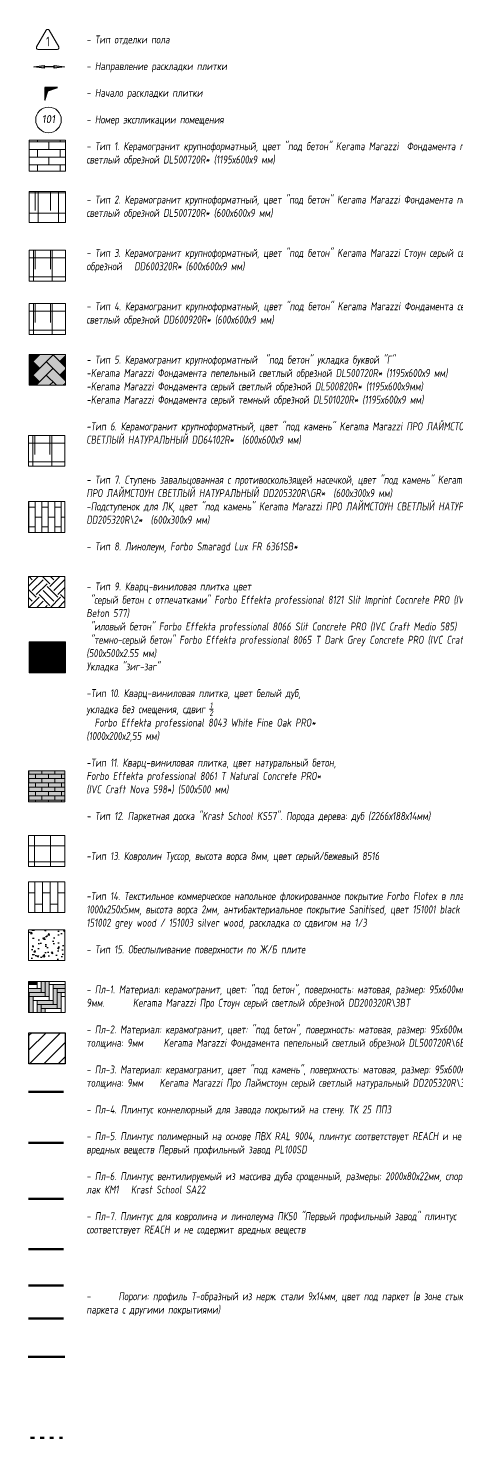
# Model space of a CAD drawing. Header units: millimetres. Extents: x -477321 to 558829, y -132142 to 283081.
# Drawn here: x -370928 to -357542, y -13933 to 30103 of the extents above; entities that cross this region are included whole.
import ezdxf
from ezdxf.enums import TextEntityAlignment as Align

# ---------------------------------------------------------------- set-up
doc = ezdxf.new("R2010")
doc.units = ezdxf.units.MM
doc.linetypes.add('ACAD_ISO03W100', pattern=[30, 12, -18])
for name, color, linetype in [('RAL 9010', 7, 'Continuous'), ('АР_2_ПЛИНТУС', 171, 'Continuous'), ('АР_Начало раскл', 250, 'Continuous'), ('ПОЛЫ', 7, 'Continuous')]:
    doc.layers.add(name, color=color, linetype=linetype)
doc.layers.add('АР_6_ПЛИНТУС', color=7, linetype='Continuous', true_color=0xff6666)
doc.layers.add('АР_Полы_Штриховка', color=252, linetype='Continuous', lineweight=0, transparency=0.5)
doc.layers.add('АР_Текст', color=250, linetype='Continuous', lineweight=5)
doc.layers.add('АР_Экспликация', color=250, linetype='Continuous', lineweight=15)
doc.styles.add('ISOCPEUR', font='isocpeur.ttf', dxfattribs={"width": 0.7})
doc.styles.add('Архитект', font='isocpeur.ttf', dxfattribs={"width": 0.8, "oblique": 8})
doc.styles.add('Архитектурный', font='isocpeur.ttf', dxfattribs={"oblique": 8})

# ---------------------------------------------------------------- blocks, each defined once
blk = doc.blocks.new('Направление')
at = {"true_color": 0xff0505, "transparency": 33554687}
h = blk.add_hatch(color=1, dxfattribs=at)
h.dxf.hatch_style = 1
h.paths.add_polyline_path([(2, 133), (35, 133), (0, 400), (-35, 133), (-2, 133), (-2, -133), (-35, -133), (0, -400), (35, -133), (2, -133)])
at = {"transparency": 33554687, "flags": 128}
blk.add_lwpolyline([(0, 400), (35, 133), (2, 133), (2, -133), (35, -133), (0, -400), (-35, -133), (-2, -133), (-2, 133), (-35, 133)], close=True, dxfattribs=at)
blk = doc.blocks.new('стрелка')
at = {"true_color": 0xff0505, "transparency": 33554687}
h = blk.add_hatch(color=1, dxfattribs=at)
h.dxf.hatch_style = 1
h.paths.add_polyline_path([(0, 0), (0, 400), (-101, 101), (-400, 0)])
at = {"transparency": 33554687, "flags": 128}
blk.add_lwpolyline([(0, 0), (0, 400), (-101, 101), (-400, 0), (0, 0)], dxfattribs=at)
blk = doc.blocks.new('Номер_помещения')
at = {"color": 0, "linetype": 'ByBlock', "lineweight": -2}
blk.add_circle((0, 0), 4, dxfattribs=at)
at = {"linetype": 'ByBlock', "lineweight": -2, "style": 'Архитектурный', "oblique": 8}
blk.add_attdef('Рабочая документация:Номер_помещения', text='', height=2.5, dxfattribs=at).set_placement((0, -1), align=Align.CENTER)

msp = doc.modelspace()

# ---------------------------------------------------------------- hatches: boundary and pattern name
at = {"layer": 'RAL 9010', "ltscale": 100, "true_color": 0xffffff}
h = msp.add_hatch(color=7, dxfattribs=at)
h.dxf.hatch_style = 1
h.paths.add_polyline_path([(-370901.5, 19912.6), (-370901.5, 19802.6), (-370788.6, 19689.8), (-370576.5, 19901.9), (-370587.2, 19912.6)])
at = {"layer": 'RAL 9010', "ltscale": 100, "true_color": 0xc7c8ca}
h = msp.add_hatch(color=9, dxfattribs=at)
h.dxf.hatch_style = 1
h.paths.add_polyline_path([(-370162.9, 19912.6), (-370565.7, 19912.6), (-370788.6, 19689.8), (-370576.5, 19477.6), (-370152.2, 19901.9)])
h.paths.add_polyline_path([(-369765.6, 19440), (-369765.6, 19515.3), (-370152.2, 19901.9), (-370364.3, 19689.8), (-369940.1, 19265.5)])
at = {"layer": 'RAL 9010', "ltscale": 100, "true_color": 0x636466}
h = msp.add_hatch(color=251, dxfattribs=at)
h.dxf.hatch_style = 1
h.paths.add_polyline_path([(-369765.6, 19912.6), (-370162.9, 19912.6), (-369940.1, 19689.8), (-369765.6, 19864.3)])
h.paths.add_polyline_path([(-370565.7, 19912.6), (-370587.2, 19912.6), (-370576.5, 19901.9)])
at = {"layer": 'RAL 9010', "ltscale": 100, "true_color": 0xffffff}
h = msp.add_hatch(color=7, dxfattribs=at)
h.dxf.hatch_style = 1
h.paths.add_polyline_path([(-369765.6, 19515.3), (-369765.6, 19864.3), (-369940.1, 19689.8)])
at = {"layer": 'RAL 9010', "ltscale": 100, "true_color": 0x636466}
h = msp.add_hatch(color=251, dxfattribs=at)
h.dxf.hatch_style = 1
h.paths.add_polyline_path([(-370901.5, 19802.6), (-370901.5, 19378.4), (-370788.6, 19265.5), (-370576.5, 19477.6)])
at = {"layer": 'RAL 9010', "ltscale": 100, "true_color": 0xc7c8ca}
h = msp.add_hatch(color=9, dxfattribs=at)
h.dxf.hatch_style = 1
h.paths.add_polyline_path([(-370901.5, 19378.4), (-370901.5, 18954.1), (-370894.7, 18947.3), (-370682.5, 18947.3), (-370576.5, 19053.4)])
at = {"layer": 'RAL 9010', "ltscale": 100, "true_color": 0xffffff}
h = msp.add_hatch(color=7, dxfattribs=at)
h.dxf.hatch_style = 1
h.paths.add_polyline_path([(-370152.2, 19477.6), (-370364.3, 19689.8), (-370788.6, 19265.5), (-370576.5, 19053.4)])
h.paths.add_polyline_path([(-369765.6, 19015.8), (-369765.6, 19091), (-370152.2, 19477.6), (-370364.3, 19265.5), (-370046.1, 18947.3), (-369834, 18947.3)])
at = {"layer": 'RAL 9010', "ltscale": 100, "true_color": 0x636466}
h = msp.add_hatch(color=251, dxfattribs=at)
h.dxf.hatch_style = 1
h.paths.add_polyline_path([(-369765.6, 19091), (-369765.6, 19440), (-369940.1, 19265.5)])
h = msp.add_hatch(color=251, dxfattribs=at)
h.dxf.hatch_style = 1
h.paths.add_polyline_path([(-370258.3, 18947.3), (-370046.1, 18947.3), (-370152.2, 19053.4)])
h.paths.add_polyline_path([(-370682.5, 18947.3), (-370258.3, 18947.3), (-370152.2, 19053.4), (-370364.3, 19265.5)])
at = {"layer": 'RAL 9010', "ltscale": 10000, "true_color": 0x636466}
h = msp.add_hatch(dxfattribs=at)
h.set_pattern_fill('AR-CONC', color=251, scale=3)
h.set_pattern_definition([(50, (-491600.35, 87952.32), (546.554, -47.8173), [57.15, -628.65]), (355, (-491600.35, 87952.3), (-105.7303, 573.1705), [45.72, -502.9218]), (100.45144, (-491554.8, 87948.34), (440.8237, 525.3533), [48.57, -534.2707]), (46.1842, (-491600.35, 88104.7), (813.237, -126.127), [85.725, -942.975]), (96.63556, (-491532.6, 88094.2), (712.2124, 742.2784), [72.855, -801.407]), (351.18415, (-491600.35, 88104.7), (712.2124, 742.2784), [68.58, -754.379]), (21, (-491524.15, 88066.62), (454.8432, -306.7956), [57.15, -628.65]), (326, (-491524.15, 88066.6), (185.406, 552.564), [45.72, -502.92]), (71.45144, (-491486.25, 88041.06), (640.2493, 245.7683), [48.57, -534.2698]), (37.5, (-491600.35, 87952.32), (9.2658, 253.66512), [0, -496.824, 0, -510.54, 0, -504.825]), (7.5, (-491600.35, 87952.32), (200.459, 300.5417), [0, -291.084, 0, -485.394, 0, -192.405]), (327.5, (-491770.27, 87952.32), (406.77179, -17.18623), [0, -190.5, 0, -594.36, 0, -788.67]), (317.5, (-491846.47, 87952.32), (444.38754, 76.2795), [0, -247.65, 0, -394.716, 0, -560.07])])
h.paths.add_polyline_path([(-370923, 1938.5), (-369787.1, 1938.5), (-369787.1, 973.2), (-370923, 973.2)])
at = {"layer": 'RAL 9010', "ltscale": 100, "true_color": 0xc7c8ca}
h = msp.add_hatch(color=9, dxfattribs=at)
h.dxf.hatch_style = 1
h.paths.add_polyline_path([(-370777.8, -271.3), (-370777.8, -146.3), (-370902.8, -146.3), (-370902.8, -646.3), (-370777.8, -646.3)])
h.paths.add_polyline_path([(-370402.8, -21.3), (-370902.8, -21.3), (-370902.8, -146.3), (-370402.8, -146.3)])
h.paths.add_polyline_path([(-370913.7, -521.3), (-370913.7, -646.3), (-370902.8, -646.3), (-370902.8, -521.3)])
h.paths.add_polyline_path([(-370277.8, 319), (-370402.8, 319), (-370402.8, -146.3), (-370277.8, -146.3)])
h = msp.add_hatch(color=9, dxfattribs=at)
h.dxf.hatch_style = 1
h.paths.add_polyline_path([(-370652.8, 319), (-370777.8, 319), (-370777.8, 228.7), (-370652.8, 228.7)])
h.paths.add_polyline_path([(-370913.7, 319), (-370913.7, 228.7), (-370777.8, 228.7), (-370777.8, 319)])
at = {"layer": 'RAL 9010', "ltscale": 100, "true_color": 0x636466}
h = msp.add_hatch(color=251, dxfattribs=at)
h.dxf.hatch_style = 1
h.paths.add_polyline_path([(-370913.7, 103.7), (-370913.7, -21.3), (-370527.8, -21.3), (-370527.8, 103.7)])
h.paths.add_polyline_path([(-370913.7, -21.3), (-370913.7, -521.3), (-370902.8, -521.3), (-370902.8, -21.3)])
h.paths.add_polyline_path([(-370402.8, 319), (-370527.8, 319), (-370527.8, -21.3), (-370402.8, -21.3)])
h = msp.add_hatch(color=251, dxfattribs=at)
h.dxf.hatch_style = 1
h.paths.add_polyline_path([(-370152.8, -271.3), (-370652.8, -271.3), (-370652.8, -396.3), (-370152.8, -396.3)])
h.paths.add_polyline_path([(-370027.8, -21.3), (-370027.8, 103.7), (-370152.8, 103.7), (-370152.8, -396.3), (-370027.8, -396.3)])
h.paths.add_polyline_path([(-369777.8, 103.7), (-369777.8, 228.7), (-370152.8, 228.7), (-370152.8, 103.7)])
h.paths.add_polyline_path([(-370652.8, -646.3), (-370527.8, -646.3), (-370527.8, -396.3), (-370652.8, -396.3)])
at = {"layer": 'RAL 9010', "ltscale": 100, "true_color": 0xc7c8ca}
h = msp.add_hatch(color=9, dxfattribs=at)
h.dxf.hatch_style = 1
h.paths.add_polyline_path([(-370027.8, -396.3), (-370527.8, -396.3), (-370527.8, -521.3), (-370027.8, -521.3)])
h.paths.add_polyline_path([(-369902.8, -146.3), (-369902.8, -21.3), (-370027.8, -21.3), (-370027.8, -521.3), (-369902.8, -521.3)])
h.paths.add_polyline_path([(-370527.8, -646.3), (-370402.8, -646.3), (-370402.8, -521.3), (-370527.8, -521.3)])
h.paths.add_polyline_path([(-369777.8, -21.3), (-369777.8, 103.7), (-370027.8, 103.7), (-370027.8, -21.3)])
at = {"layer": 'АР_6_ПЛИНТУС', "ltscale": 100}
h = msp.add_hatch(dxfattribs=at)
h.set_pattern_fill('ANSI31', color=30, scale=100)
h.paths.add_polyline_path([(-370905.3, -1282), (-369769.4, -1282), (-369769.4, -2247.3), (-370905.3, -2247.3)])
at = {"layer": 'АР_Полы_Штриховка'}
h = msp.add_hatch(dxfattribs=at)
h.set_pattern_fill('AR-BRSTD', color=0, scale=3.5)
h.set_pattern_definition([(0, (-319074.62, -38651.26), (0, 237.0963), []), (90, (-319074.62, -38651.26), (-355.6, 237.0963), [237.0963, -237.0963])])
h.paths.add_polyline_path([(-370901.5, 26600.7), (-369765.6, 26600.7), (-369765.6, 25635.4), (-370901.5, 25635.4)])
at = {"layer": 'АР_Полы_Штриховка', "true_color": 0x000000}
h = msp.add_hatch(dxfattribs=at)
h.set_pattern_fill('ANSI37', color=18, scale=200, angle=45)
h.set_pattern_definition([(90, (-362999.26, 5273.4), (-635, 0), []), (180, (-362999.26, 5273.4), (0, -635), [])])
h.paths.add_polyline_path([(-370901.5, 24999.2), (-369765.6, 24999.2), (-369765.6, 24033.8), (-370901.5, 24033.8)])
at = {"layer": 'АР_Полы_Штриховка', "ltscale": 100, "true_color": 0x000000}
h = msp.add_hatch(dxfattribs=at)
h.set_pattern_fill('ANSI31', color=18, scale=150, angle=45)
h.set_pattern_definition([(90, (-370709.35, 24999.16), (-476.25, 0), [])])
h.paths.add_polyline_path([(-370709.3, 24999.2), (-369765.6, 24999.2), (-369765.6, 24407.3), (-370709.3, 24407.3)])
at = {"layer": 'АР_Полы_Штриховка', "true_color": 0x000000}
h = msp.add_hatch(dxfattribs=at)
h.set_pattern_fill('ANSI37', color=18, scale=185, angle=45)
h.set_pattern_definition([(90, (-319074.6, -36985.74), (-587.375, 0), []), (180, (-319074.6, -36985.74), (-6e-14, -587.375), [])])
h.paths.add_polyline_path([(-370901.5, 23166.2), (-369765.6, 23166.2), (-369765.6, 22200.9), (-370901.5, 22200.9)])
at = {"layer": 'АР_Полы_Штриховка', "ltscale": 100, "true_color": 0x000000}
h = msp.add_hatch(dxfattribs=at)
h.set_pattern_fill('ANSI31', color=18, scale=150, angle=45)
h.set_pattern_definition([(90, (-370709.35, 23166.2), (-476.25, 0), [])])
h.paths.add_polyline_path([(-370709.3, 23166.2), (-369765.6, 23166.2), (-369765.6, 22574.3), (-370709.3, 22574.3)])
at = {"layer": 'АР_Полы_Штриховка', "true_color": 0x000000}
h = msp.add_hatch(dxfattribs=at)
h.set_pattern_fill('ANSI37', color=18, scale=185, angle=45)
h.set_pattern_definition([(90, (-319074.6, -38651.26), (-587.375, 0), []), (180, (-319074.6, -38651.26), (-6e-14, -587.375), [])])
h.paths.add_polyline_path([(-370901.5, 21500.7), (-369765.6, 21500.7), (-369765.6, 20535.4), (-370901.5, 20535.4)])
at = {"layer": 'АР_Полы_Штриховка', "ltscale": 100, "true_color": 0x000000}
h = msp.add_hatch(dxfattribs=at)
h.set_pattern_fill('ANSI31', color=18, scale=150, angle=45)
h.set_pattern_definition([(90, (-370709.35, 21500.67), (-476.25, 0), [])])
h.paths.add_polyline_path([(-370709.3, 21500.7), (-369765.6, 21500.7), (-369765.6, 20908.8), (-370709.3, 20908.8)])
at = {"layer": 'АР_Полы_Штриховка', "true_color": 0x000000}
h = msp.add_hatch(dxfattribs=at)
h.set_pattern_fill('ANSI37', color=18, scale=185, angle=45)
h.set_pattern_definition([(90, (-319090.74, -42771), (-587.375, 0), []), (180, (-319090.74, -42771), (-6e-14, -587.375), [])])
h.paths.add_polyline_path([(-370917.6, 17380.9), (-369781.7, 17380.9), (-369781.7, 16415.6), (-370917.6, 16415.6)])
at = {"layer": 'АР_Полы_Штриховка', "ltscale": 100, "true_color": 0x000000}
h = msp.add_hatch(dxfattribs=at)
h.set_pattern_fill('ANSI31', color=18, scale=150, angle=45)
h.set_pattern_definition([(90, (-370725.46, 17380.93), (-476.25, 0), [])])
h.paths.add_polyline_path([(-370725.5, 17380.9), (-369781.7, 17380.9), (-369781.7, 16789.1), (-370725.5, 16789.1)])
at = {"layer": 'АР_Полы_Штриховка', "true_color": 0xffffff}
h = msp.add_hatch(dxfattribs=at)
h.set_pattern_fill('AR-BRSTD', scale=3, angle=90)
h.set_pattern_definition([(90, (-319090.74, -37290.97), (-203.2254, 1e-14), []), (180, (-319090.74, -37290.97), (-203.2254, -304.8), [203.2254, -203.2254])])
h.paths.add_polyline_path([(-370917.6, 15312.9), (-369781.7, 15312.9), (-369781.7, 14347.6), (-370917.6, 14347.6)])
at = {"layer": 'АР_Полы_Штриховка', "true_color": 0x7918c9}
h = msp.add_hatch(dxfattribs=at)
h.set_pattern_fill('EARTH', color=192, scale=75, angle=45)
h.set_pattern_definition([(45, (-128881.3, 19144.35), (0, 673.5192), [476.25, -476.25]), (45, (-129007.6, 19270.63), (0, 673.5192), [476.25, -476.25]), (45, (-129133.9, 19396.9), (0, 673.5192), [476.25, -476.25]), (135, (-129133.9, 19481.1), (-673.5192, 0), [476.25, -476.25]), (135, (-129007.6, 19607.4), (-673.5192, 0), [476.25, -476.25]), (135, (-128881.3, 19733.7), (-673.5192, 0), [476.25, -476.25])])
h.paths.add_polyline_path([(-370917.6, 12974.9), (-369781.7, 12974.9), (-369781.7, 12009.6), (-370917.6, 12009.6)])
at = {"layer": 'АР_Полы_Штриховка', "true_color": 0xfeeab9}
h = msp.add_hatch(color=254, dxfattribs=at)
h.dxf.hatch_style = 1
h.paths.add_polyline_path([(-370917.6, 6901), (-369781.7, 6901), (-369781.7, 5935.7), (-370917.6, 5935.7)])
at = {"layer": 'АР_Полы_Штриховка', "true_color": 0x636466}
h = msp.add_hatch(dxfattribs=at)
h.set_pattern_fill('AR-BRSTD', color=251, scale=2)
h.set_pattern_definition([(0, (-314214.42, 71697.88), (0, 135.4836), []), (90, (-314214.42, 71697.88), (-203.2, 135.4836), [135.4836, -135.4836])])
h.paths.add_polyline_path([(-370917.6, 6901), (-369781.7, 6901), (-369781.7, 5935.7), (-370917.6, 5935.7)])
at = {"layer": 'АР_Полы_Штриховка', "true_color": 0x000000, "transparency": 33554687}
h = msp.add_hatch(dxfattribs=at)
h.set_pattern_fill('ANSI37', color=18, scale=157, angle=45, style=0)
h.set_pattern_definition([(90, (-569625.9, -92640.74), (-498.475, 0), []), (180, (-569625.9, -92640.74), (-6e-14, -498.475), [])])
h.paths.add_polyline_path([(-370917.6, 4882), (-369781.7, 4882), (-369781.7, 3916.6), (-370917.6, 3916.6)])
at = {"layer": 'АР_Полы_Штриховка', "true_color": 0x000000}
h = msp.add_hatch(dxfattribs=at)
h.set_pattern_fill('AR-BRSTD', color=18, scale=3.5, angle=90)
h.set_pattern_definition([(90, (206610.55, 82392.72), (-237.0963, 1e-14), []), (180, (206610.55, 82392.7), (-237.0963, -355.6), [237.0963, -237.0963])])
h.paths.add_polyline_path([(-370917.6, 3437.7), (-369781.7, 3437.7), (-369781.7, 2472.4), (-370917.6, 2472.4)])
at = {"layer": 'ПОЛЫ', "lineweight": 5, "ltscale": 300, "true_color": 0x828487, "transparency": 33554687}
h = msp.add_hatch(color=252, dxfattribs=at)
h.dxf.hatch_style = 1
h.paths.add_polyline_path([(-370899.1, 10930.7), (-370899.1, 10680.7), (-370707.8, 10680.7), (-370707.8, 10930.7)])
h = msp.add_hatch(color=252, dxfattribs=at)
h.dxf.hatch_style = 1
h.paths.add_polyline_path([(-370899.1, 10680.7), (-370899.1, 10430.7), (-370707.8, 10430.7), (-370707.8, 10680.7)])
at = {"layer": 'ПОЛЫ', "lineweight": 5, "ltscale": 300, "true_color": 0xb8b9bc, "transparency": 33554687}
h = msp.add_hatch(color=9, dxfattribs=at)
h.dxf.hatch_style = 1
h.paths.add_polyline_path([(-370457.8, 10930.7), (-370707.8, 10930.7), (-370707.8, 10680.7), (-370457.8, 10680.7)])
at = {"layer": 'ПОЛЫ', "lineweight": 5, "ltscale": 300, "true_color": 0x828487, "transparency": 33554687}
h = msp.add_hatch(color=252, dxfattribs=at)
h.dxf.hatch_style = 1
h.paths.add_polyline_path([(-370457.8, 10680.7), (-370707.8, 10680.7), (-370707.8, 10430.7), (-370457.8, 10430.7)])
at = {"layer": 'ПОЛЫ', "lineweight": 5, "ltscale": 300, "true_color": 0xb8b9bc, "transparency": 33554687}
h = msp.add_hatch(color=9, dxfattribs=at)
h.dxf.hatch_style = 1
h.paths.add_polyline_path([(-370207.8, 10930.7), (-370457.8, 10930.7), (-370457.8, 10680.7), (-370207.8, 10680.7)])
at = {"layer": 'ПОЛЫ', "lineweight": 5, "ltscale": 300, "true_color": 0x828487, "transparency": 33554687}
h = msp.add_hatch(color=252, dxfattribs=at)
h.dxf.hatch_style = 1
h.paths.add_polyline_path([(-370207.8, 10680.7), (-370457.8, 10680.7), (-370457.8, 10430.7), (-370207.8, 10430.7)])
at = {"layer": 'ПОЛЫ', "lineweight": 5, "ltscale": 300, "true_color": 0xb8b9bc, "transparency": 33554687}
h = msp.add_hatch(color=9, dxfattribs=at)
h.dxf.hatch_style = 1
h.paths.add_polyline_path([(-369957.8, 10930.7), (-370207.8, 10930.7), (-370207.8, 10680.7), (-369957.8, 10680.7)])
h = msp.add_hatch(color=9, dxfattribs=at)
h.dxf.hatch_style = 1
h.paths.add_polyline_path([(-369957.8, 10680.7), (-370207.8, 10680.7), (-370207.8, 10430.7), (-369957.8, 10430.7)])
at = {"layer": 'ПОЛЫ', "lineweight": 5, "ltscale": 300, "transparency": 33554687}
h = msp.add_hatch(color=252, dxfattribs=at)
h.dxf.hatch_style = 1
h.paths.add_polyline_path([(-369763.2, 10680.7), (-369763.2, 10930.7), (-369957.8, 10930.7), (-369957.8, 10680.7)])
h = msp.add_hatch(color=252, dxfattribs=at)
h.dxf.hatch_style = 1
h.paths.add_polyline_path([(-369763.2, 10430.7), (-369763.2, 10680.7), (-369957.8, 10680.7), (-369957.8, 10430.7)])
h = msp.add_hatch(color=252, dxfattribs=at)
h.dxf.hatch_style = 1
h.paths.add_polyline_path([(-370899.1, 10430.7), (-370899.1, 10180.7), (-370707.8, 10180.7), (-370707.8, 10430.7)])
at = {"layer": 'ПОЛЫ', "lineweight": 5, "ltscale": 300, "true_color": 0xb8b9bc, "transparency": 33554687}
h = msp.add_hatch(color=9, dxfattribs=at)
h.dxf.hatch_style = 1
h.paths.add_polyline_path([(-370899.1, 10180.7), (-370899.1, 9965.3), (-370707.8, 9965.3), (-370707.8, 10180.7)])
at = {"layer": 'ПОЛЫ', "lineweight": 5, "ltscale": 300, "transparency": 33554687}
h = msp.add_hatch(color=252, dxfattribs=at)
h.dxf.hatch_style = 1
h.paths.add_polyline_path([(-370457.8, 10430.7), (-370707.8, 10430.7), (-370707.8, 10180.7), (-370457.8, 10180.7)])
h = msp.add_hatch(color=252, dxfattribs=at)
h.dxf.hatch_style = 1
h.paths.add_polyline_path([(-370707.8, 9965.3), (-370457.8, 9965.3), (-370457.8, 10180.7), (-370707.8, 10180.7)])
at = {"layer": 'ПОЛЫ', "lineweight": 5, "ltscale": 300, "true_color": 0x828487, "transparency": 33554687}
h = msp.add_hatch(color=252, dxfattribs=at)
h.dxf.hatch_style = 1
h.paths.add_polyline_path([(-370207.8, 10430.7), (-370457.8, 10430.7), (-370457.8, 10180.7), (-370207.8, 10180.7)])
h = msp.add_hatch(color=252, dxfattribs=at)
h.dxf.hatch_style = 1
h.paths.add_polyline_path([(-370457.8, 9965.3), (-370207.8, 9965.3), (-370207.8, 10180.7), (-370457.8, 10180.7)])
at = {"layer": 'ПОЛЫ', "lineweight": 5, "ltscale": 300, "true_color": 0xb8b9bc, "transparency": 33554687}
h = msp.add_hatch(color=9, dxfattribs=at)
h.dxf.hatch_style = 1
h.paths.add_polyline_path([(-369957.8, 10430.7), (-370207.8, 10430.7), (-370207.8, 10180.7), (-369957.8, 10180.7)])
at = {"layer": 'ПОЛЫ', "lineweight": 5, "ltscale": 300, "true_color": 0x828487, "transparency": 33554687}
h = msp.add_hatch(color=252, dxfattribs=at)
h.dxf.hatch_style = 1
h.paths.add_polyline_path([(-370207.8, 9965.3), (-369957.8, 9965.3), (-369957.8, 10180.7), (-370207.8, 10180.7)])
at = {"layer": 'ПОЛЫ', "lineweight": 5, "ltscale": 300, "true_color": 0xb8b9bc, "transparency": 33554687}
h = msp.add_hatch(color=9, dxfattribs=at)
h.dxf.hatch_style = 1
h.paths.add_polyline_path([(-369763.2, 10180.7), (-369763.2, 10430.7), (-369957.8, 10430.7), (-369957.8, 10180.7)])
at = {"layer": 'ПОЛЫ', "lineweight": 5, "ltscale": 300, "true_color": 0x828487, "transparency": 33554687}
h = msp.add_hatch(color=252, dxfattribs=at)
h.dxf.hatch_style = 1
h.paths.add_polyline_path([(-369957.8, 9965.3), (-369763.2, 9965.3), (-369763.2, 10180.7), (-369957.8, 10180.7)])

# ---------------------------------------------------------------- linework, layer by layer
at = {"layer": 'АР_2_ПЛИНТУС', "color": 83, "lineweight": 80, "ltscale": 100, "true_color": 0x88b686}
msp.add_lwpolyline([(-370923, -3121.8), (-369825.6, -3121.8)], dxfattribs=at)
at = {"layer": 'АР_2_ПЛИНТУС', "color": 201, "lineweight": 80, "ltscale": 100, "true_color": 0xe181fe}
msp.add_lwpolyline([(-370923, -4715.8), (-369825.6, -4715.8)], dxfattribs=at)
at = {"layer": 'АР_2_ПЛИНТУС', "color": 4, "lineweight": 80, "ltscale": 100, "true_color": 0x0affff}
msp.add_lwpolyline([(-370923, -6463.1), (-369825.6, -6463.1)], dxfattribs=at)
at = {"layer": 'АР_2_ПЛИНТУС', "color": 33, "lineweight": 80, "ltscale": 100, "true_color": 0xda8f44}
msp.add_lwpolyline([(-370923, -8035.6), (-369825.6, -8035.6)], dxfattribs=at)
at = {"layer": 'АР_2_ПЛИНТУС', "color": 41, "lineweight": 80, "ltscale": 100, "true_color": 0xfee981}
msp.add_lwpolyline([(-370923, -9176.8), (-369825.6, -9176.8)], dxfattribs=at)
at = {"layer": 'АР_2_ПЛИНТУС', "color": 11, "lineweight": 80, "ltscale": 100, "true_color": 0xff7f7f}
msp.add_lwpolyline([(-370923, -10206.9), (-369825.6, -10206.9)], dxfattribs=at)
at = {"layer": 'АР_2_ПЛИНТУС', "color": 1, "lineweight": 80, "ltscale": 100, "true_color": 0xf50000}
msp.add_lwpolyline([(-370928.1, -11398.9), (-369787.1, -11398.9)], dxfattribs=at)
at = {"layer": 'АР_2_ПЛИНТУС', "color": 181, "linetype": 'ACAD_ISO03W100', "lineweight": 50, "ltscale": 10, "true_color": 0xa981fd}
msp.add_lwpolyline([(-370854.5, -13932.9), (-369854.5, -13932.9)], dxfattribs=at)
at = {"layer": 'АР_6_ПЛИНТУС', "color": 30, "ltscale": 100}
msp.add_lwpolyline([(-370905.3, -1282), (-369769.4, -1282), (-369769.4, -2247.3), (-370905.3, -2247.3)], close=True, dxfattribs=at)
at = {"layer": 'АР_Полы_Штриховка', "color": 18, "true_color": 0x000000}
for points in [[(-370901.5, 26600.7), (-369765.6, 26600.7), (-369765.6, 25635.4), (-370901.5, 25635.4)], [(-370901.5, 24999.2), (-369765.6, 24999.2), (-369765.6, 24033.8), (-370901.5, 24033.8)], [(-370901.5, 23166.2), (-369765.6, 23166.2), (-369765.6, 22200.9), (-370901.5, 22200.9)], [(-370901.5, 21500.7), (-369765.6, 21500.7), (-369765.6, 20535.4), (-370901.5, 20535.4)], [(-370901.5, 19912.6), (-369765.6, 19912.6), (-369765.6, 18947.3), (-370901.5, 18947.3)], [(-370917.6, 17380.9), (-369781.7, 17380.9), (-369781.7, 16415.6), (-370917.6, 16415.6)], [(-370917.6, 15312.9), (-369781.7, 15312.9), (-369781.7, 14347.6), (-370917.6, 14347.6)], [(-370917.6, 12974.9), (-369781.7, 12974.9), (-369781.7, 12009.6), (-370917.6, 12009.6)], [(-370917.6, 6901), (-369781.7, 6901), (-369781.7, 5935.7), (-370917.6, 5935.7)], [(-370917.6, 4882), (-369781.7, 4882), (-369781.7, 3916.6), (-370917.6, 3916.6)], [(-370917.6, 3437.7), (-369781.7, 3437.7), (-369781.7, 2472.4), (-370917.6, 2472.4)], [(-370923, 1938.5), (-369787.1, 1938.5), (-369787.1, 973.2), (-370923, 973.2)], [(-370913.7, 319), (-369777.8, 319), (-369777.8, -646.3), (-370913.7, -646.3)]]:
    msp.add_lwpolyline(points, close=True, dxfattribs=at)
at = {"layer": 'АР_Полы_Штриховка', "color": 18, "ltscale": 100, "true_color": 0x000000}
for points in [[(-370565.7, 19912.6), (-370788.6, 19689.8)], [(-370152.2, 19901.9), (-370788.6, 19265.5)], [(-370587.2, 19912.6), (-370576.5, 19901.9)], [(-370162.9, 19912.6), (-369765.6, 19515.3)], [(-369765.6, 19864.3), (-369940.1, 19689.8)], [(-370901.5, 19802.6), (-370576.5, 19477.6)], [(-370901.5, 19378.4), (-370576.5, 19053.4)], [(-370152.2, 19477.6), (-370682.5, 18947.3)], [(-370364.3, 19689.8), (-369765.6, 19091)], [(-369765.6, 19440), (-369940.1, 19265.5)], [(-370901.5, 18954.1), (-370894.7, 18947.3)], [(-370364.3, 19265.5), (-370046.1, 18947.3)], [(-370152.2, 19053.4), (-370258.3, 18947.3)], [(-369765.6, 19015.8), (-369834, 18947.3)], [(-370777.8, 319), (-370777.8, 228.7), (-370913.7, 228.7)], [(-370913.7, 228.7), (-370652.8, 228.7), (-370652.8, 103.7), (-370913.7, 103.7)], [(-370913.7, 103.7), (-370527.8, 103.7), (-370527.8, -21.3), (-370913.7, -21.3)], [(-370652.8, 319), (-370652.8, 228.7), (-370777.8, 228.7), (-370777.8, 319)], [(-370527.8, 319), (-370527.8, 103.7), (-370652.8, 103.7), (-370652.8, 319)], [(-370402.8, 319), (-370402.8, -21.3), (-370527.8, -21.3), (-370527.8, 319)], [(-370277.8, 319), (-370277.8, -146.3), (-370402.8, -146.3), (-370402.8, 319)], [(-369777.8, 319), (-369777.8, 228.7), (-370277.8, 228.7), (-370277.8, 319)], [(-369777.8, 103.7), (-370152.8, 103.7), (-370152.8, 228.7), (-369777.8, 228.7)], [(-369777.8, -21.3), (-370027.8, -21.3), (-370027.8, 103.7), (-369777.8, 103.7)], [(-369777.8, 228.7), (-369777.8, 319)], [(-370913.7, -21.3), (-370902.8, -21.3), (-370902.8, -521.3), (-370913.7, -521.3)], [(-370777.8, -646.3), (-370777.8, -271.3), (-370652.8, -271.3), (-370652.8, -646.3)], [(-370652.8, -646.3), (-370652.8, -396.3), (-370527.8, -396.3), (-370527.8, -646.3)], [(-369777.8, -146.3), (-369902.8, -146.3), (-369902.8, -21.3), (-369777.8, -21.3)], [(-369777.8, -271.3), (-369777.8, -146.3)], [(-369777.8, -646.3), (-369777.8, -271.3)], [(-370913.7, -521.3), (-370902.8, -521.3), (-370902.8, -646.3), (-370913.7, -646.3)], [(-370913.7, -646.3), (-370777.8, -646.3)], [(-370527.8, -646.3), (-370527.8, -521.3), (-370402.8, -521.3), (-370402.8, -646.3)], [(-370402.8, -646.3), (-370277.8, -646.3)], [(-370277.8, -646.3), (-369777.8, -646.3)]]:
    msp.add_lwpolyline(points, dxfattribs=at)
at = {"layer": 'АР_Полы_Штриховка', "color": 18, "true_color": 0x000000}
for points in [[(-370894.7, 18947.3), (-370901.5, 18954.1)], [(-370046.1, 18947.3), (-370364.3, 19265.5)], [(-369765.6, 19015.8), (-369834, 18947.3)]]:
    msp.add_lwpolyline(points, dxfattribs=at)
at = {"layer": 'АР_Полы_Штриховка', "color": 18, "lineweight": 5, "true_color": 0x000000}
msp.add_lwpolyline([(-370899.1, 10930.7), (-369763.2, 10930.7), (-369763.2, 9965.3), (-370899.1, 9965.3)], close=True, dxfattribs=at)
at = {"layer": 'АР_Полы_Штриховка', "color": 18, "ltscale": 100, "true_color": 0x000000}
for points in [[(-370277.8, -271.3), (-370277.8, 228.7), (-370152.8, 228.7), (-370152.8, -271.3)], [(-370152.8, -396.3), (-370152.8, 103.7), (-370027.8, 103.7), (-370027.8, -396.3)], [(-370902.8, -21.3), (-370402.8, -21.3), (-370402.8, -146.3), (-370902.8, -146.3)], [(-370902.8, -646.3), (-370902.8, -146.3), (-370777.8, -146.3), (-370777.8, -646.3)], [(-370777.8, -146.3), (-370277.8, -146.3), (-370277.8, -271.3), (-370777.8, -271.3)], [(-370652.8, -271.3), (-370152.8, -271.3), (-370152.8, -396.3), (-370652.8, -396.3)], [(-370527.8, -396.3), (-370027.8, -396.3), (-370027.8, -521.3), (-370527.8, -521.3)], [(-370027.8, -521.3), (-370027.8, -21.3), (-369902.8, -21.3), (-369902.8, -521.3)], [(-369902.8, -646.3), (-369902.8, -146.3), (-369777.8, -146.3), (-369777.8, -646.3)], [(-370402.8, -521.3), (-369902.8, -521.3), (-369902.8, -646.3), (-370402.8, -646.3)]]:
    msp.add_lwpolyline(points, close=True, dxfattribs=at)
at = {"layer": 'АР_Текст', "linetype": 'Continuous'}
msp.add_lwpolyline([(-370623.4, 29440.4), (-370017.2, 29440.4, 0.5773495), (-369973.8, 29515.4), (-370277, 30040.4, 0.5773541), (-370363.6, 30040.4), (-370666.7, 29515.4, 0.5773491), (-370623.4, 29440.4, 0.0000017)], format="xyb", dxfattribs=at)
at = {"layer": 'ПОЛЫ', "lineweight": 5, "ltscale": 300}
for points in [[(-370707.8, 10680.7), (-370707.8, 10930.7), (-370899.1, 10930.7)], [(-370707.8, 10430.7), (-370707.8, 10680.7), (-370899.1, 10680.7)], [(-370899.1, 10680.7), (-370707.8, 10680.7)], [(-370457.8, 10680.7), (-370457.8, 10930.7), (-370707.8, 10930.7), (-370707.8, 10680.7), (-370457.8, 10680.7)], [(-370707.8, 10930.7), (-370457.8, 10930.7)], [(-370457.8, 10430.7), (-370457.8, 10680.7), (-370707.8, 10680.7), (-370707.8, 10430.7), (-370457.8, 10430.7)], [(-370207.8, 10680.7), (-370207.8, 10930.7), (-370457.8, 10930.7), (-370457.8, 10680.7), (-370207.8, 10680.7)], [(-370457.8, 10930.7), (-370207.8, 10930.7)], [(-370207.8, 10430.7), (-370207.8, 10680.7), (-370457.8, 10680.7), (-370457.8, 10430.7), (-370207.8, 10430.7)], [(-369957.8, 10680.7), (-369957.8, 10930.7), (-370207.8, 10930.7), (-370207.8, 10680.7), (-369957.8, 10680.7)], [(-370207.8, 10930.7), (-369957.8, 10930.7)], [(-369957.8, 10430.7), (-369957.8, 10680.7), (-370207.8, 10680.7), (-370207.8, 10430.7), (-369957.8, 10430.7)], [(-369763.2, 10930.7), (-369957.8, 10930.7), (-369957.8, 10680.7), (-369763.2, 10680.7)], [(-369957.8, 10930.7), (-369763.2, 10930.7)], [(-369763.2, 10680.7), (-369957.8, 10680.7), (-369957.8, 10430.7), (-369763.2, 10430.7)], [(-370707.8, 10180.7), (-370707.8, 10430.7), (-370899.1, 10430.7)], [(-370899.1, 10430.7), (-370707.8, 10430.7)], [(-370707.8, 9965.3), (-370707.8, 10180.7), (-370899.1, 10180.7)], [(-370899.1, 10180.7), (-370707.8, 10180.7)], [(-370457.8, 10180.7), (-370457.8, 10430.7), (-370707.8, 10430.7), (-370707.8, 10180.7), (-370457.8, 10180.7)], [(-370457.8, 9965.3), (-370457.8, 10180.7), (-370707.8, 10180.7), (-370707.8, 9965.3)], [(-370207.8, 10180.7), (-370207.8, 10430.7), (-370457.8, 10430.7), (-370457.8, 10180.7), (-370207.8, 10180.7)], [(-370207.8, 9965.3), (-370207.8, 10180.7), (-370457.8, 10180.7), (-370457.8, 9965.3)], [(-369957.8, 10180.7), (-369957.8, 10430.7), (-370207.8, 10430.7), (-370207.8, 10180.7), (-369957.8, 10180.7)], [(-369957.8, 9965.3), (-369957.8, 10180.7), (-370207.8, 10180.7), (-370207.8, 9965.3)], [(-369763.2, 10430.7), (-369957.8, 10430.7), (-369957.8, 10180.7), (-369763.2, 10180.7)], [(-369763.2, 10180.7), (-369957.8, 10180.7), (-369957.8, 9965.3)]]:
    msp.add_lwpolyline(points, dxfattribs=at)

# ---------------------------------------------------------------- block references
at = {"layer": 'АР_Начало раскл', "transparency": 33554687, "xscale": 1.2, "yscale": 1.2, "zscale": 1.2, "rotation": 270}
msp.add_blockref('Направление', (-370274.6, 28900.3), dxfattribs=at)
at = {"layer": 'АР_Начало раскл', "transparency": 33554687, "rotation": 180}
msp.add_blockref('стрелка', (-370411.4, 28251.3), dxfattribs=at)
at = {"layer": 'АР_Экспликация'}
ref = msp.add_blockref('Номер_помещения', (-370293.7, 27238.1), dxfattribs=dict(at, xscale=100, yscale=100, zscale=100))
ref.add_attrib('Рабочая документация:Номер_помещения', '101', dxfattribs={"height": 250, "style": 'Архитект', "oblique": 8}).set_placement((-370293.7, 27138.1), align=Align.CENTER)

# ---------------------------------------------------------------- texts
at = {"layer": 'АР_Текст', "linetype": 'Continuous', "style": 'ISOCPEUR', "width": 0.7}
msp.add_text('1', height=300, dxfattribs=at).set_placement((-370314.9, 29537.2), align=Align.CENTER)
at = {"layer": 'АР_Текст', "insert": (-369109.1, 30792.2), "char_height": 250, "width": 10973.504, "attachment_point": 1, "style": 'ISOCPEUR'}
msp.add_mtext('\\A1;{\\H1.2x;\\Q8;\\W0.8;Условные обозначения: \\H1.66667x;\\Q0;\\W1;\\P\\pxql;\\H0.5x;\\Q8;\\W0.8;\\P- Тип отделки пола\\P\\P- Направление раскладки плитки\\P\\P- Начало раскладки плитки\\P\\P- Номер экспликации помещения\\P\\P\\pq*;- Тип 1. \\C7;Керамогранит крупноформатный, цвет "под бетон"\\C256; Kerama Marazzi  Фондамента пепельный светлый обрезной DL500720R* (1195х600х9 мм)\\P\\pql;\\P\\P- Тип 2. \\C7;Керамогранит крупноформатный, цвет \\C256;"под бетон" Kerama Marazzi Фондамента пепельный светлый обрезной DL500720R* (600х600х9 мм)\\P\\P\\P- Тип 3. \\C7;Керамогранит крупноформатный, цвет \\C256;"под бетон" Kerama Marazzi Стоун серый светлый обрезной   DD600320R* (600х600х9 мм)\\P\\P\\P\\pq*;- Тип 4. \\C7;Керамогранит крупноформатный, цвет "под бетон" Kerama Marazzi Фондамента серый светлый обрезной DD600920R* (600х600х9 мм) \\P\\P\\P- Тип 5. Керамогранит крупноформатный  \\C256;"под бетон" укладка буквой "Г"\\P-Kerama Marazzi Фондамента пепельный светлый обрезной DL500720R* (1195х600х9 мм)\\P-Kerama Marazzi Фондамента серый светлый обрезной DL500820R* (1195х600х9мм)\\P-Kerama Marazzi Фондамента серый темный обрезной DL501020R* (1195х600х9 мм)\\P\\P\\pql;-Тип 6. \\C7;Керамогранит крупноформатный, цвет \\C256;"под камень" Kerama Marazzi ПРО ЛАЙМСТОУН СВЕТЛЫЙ НАТУРАЛЬНЫЙ DD64102R*  (600х600х9 мм)\\P\\P\\P- Тип 7. Ступень завальцованная с противоскользящей насечкой\\C7;, цвет \\C256;"под камень" Kerama Marazzi ПРО ЛАЙМСТОУН СВЕТЛЫЙ НАТУРАЛЬНЫЙ DD205320R\\\\GR*  (600х300х9 мм)\\P-Подступенок для ЛК, \\C7;цвет \\C256;"под камень" Kerama Marazzi ПРО ЛАЙМСТОУН СВЕТЛЫЙ НАТУРАЛЬНЫЙ DD205320R\\\\2*  (600х300х9 мм)\\P\\P\\pq*;- Тип 8. \\C7;Линолеум,\\C256; Forbo Smaragd Lux FR 6361SB*\\P\\P\\P- Тип 9. Кварц-виниловая плитка цвет\\P\\pql; "серый бетон с отпечатками" Forbo Effekta professional 8121 Slit Imprint Cocnrete PRO (IVC Craft Beton 577) \\P "иловый бетон" Forbo Effekta professional 8066 Slit Concrete PRO (IVC Craft Medio 585) \\P "темно-серый бетон" Forbo Effekta professional 8065 T Dark Grey Concrete PRO (IVC Craft Medio 538) \\P(500х500х2.55 мм)\\P\\pq*;Укладка "зиг-заг"\\P\\pql;\\C7; \\C256;\\P-Тип 10. Кварц-виниловая плитка, цвет белый дуб,\\Pукладка без смещения, сдвиг \\H0.7x;\\S1/2;\\H1.42857x;\\P  Forbo Effekta professional 8043 White Fine Oak PRO*\\P(1000х200х2,55 мм)\\P\\P-Тип 11. Кварц-виниловая плитка, цвет натуральный бетон,\\PForbo Effekta professional 8061 Т Natural Concrete PRO*\\P(IVC Craft Nova 598*) (500х500 мм)\\P\\P- Тип 12. Паркетная доска "Krast School KS57". Порода дерева: дуб (2266х188х14мм)\\P\\P\\P\\A0;-Тип 13. Ковролин Туссор, высота ворса 8мм, цвет серый/бежевый 8516\\P\\P\\P\\A1;-Тип 14. Текстильное коммерческое напольное флокированное покрытие Forbo Flotex в планках 1000х250х5мм, высота ворса 2мм, антибактериальное покрытие Sanitised, цвет 151001 black wood / 151002 grey wood / 151003 silver wood, раскладка со сдвигом на 1/3\\P\\A0;\\P\\pq*;\\A1;- Тип 15. \\C7;Обеспыливание поверхности по Ж/Б плите\\P\\pql;\\C256;\\P\\P- Пл-1. Материал: керамогранит, цвет: "под бетон", поверхность: матовая, размер: 95х600мм, толщина: 9мм.       Kerama Marazzi Про Стоун серый светлый обрезной DD200320R\\\\3BT\\P\\P- Пл-2. Материал: керамогранит, цвет: "под бетон", поверхность: матовая, размер: 95х600мм, толщина: 9мм     Kerama Marazzi Фондамента пепельный светлый обрезной DL500720R\\\\6BT\\P\\P- Пл-3. Материал: керамогранит, цвет "под камень", поверхность: матовая, размер: 95х600мм, толщина: 9мм    Kerama Marazzi Про Лаймстоун серый светлый натуральный DD205320R\\\\3BT\\P\\P- Пл-4. Плинтус коннелюрный для завода покрытий на стену. ТК 25 ППЗ\\P\\P- Пл-5. Плинтус полимерный на основе ПВХ RAL 9004, плинтус соответствует REACH и не содержит вредных веществ Первый профильный завод PL100SD\\P\\P- Пл-6. Плинтус вентилируемый из массива дуба срощенный, размеры: 2000х80х22мм, спортивный лак КМ1   Krast School SA22\\P\\P\\pq*;- Пл-7. Плинтус для ковролина и линолеума ПК50 "Первый профильный завод" плинтус соответствует REACH и не содержит вредных веществ\\P\\pql;\\P\\P\\P\\P-^IПороги: профиль Т-образный из нерж. стали 9х14мм, цвет под паркет (в зоне стыковки паркета с другими покрытиями)}', dxfattribs=at)

doc.saveas('drawing.dxf')
